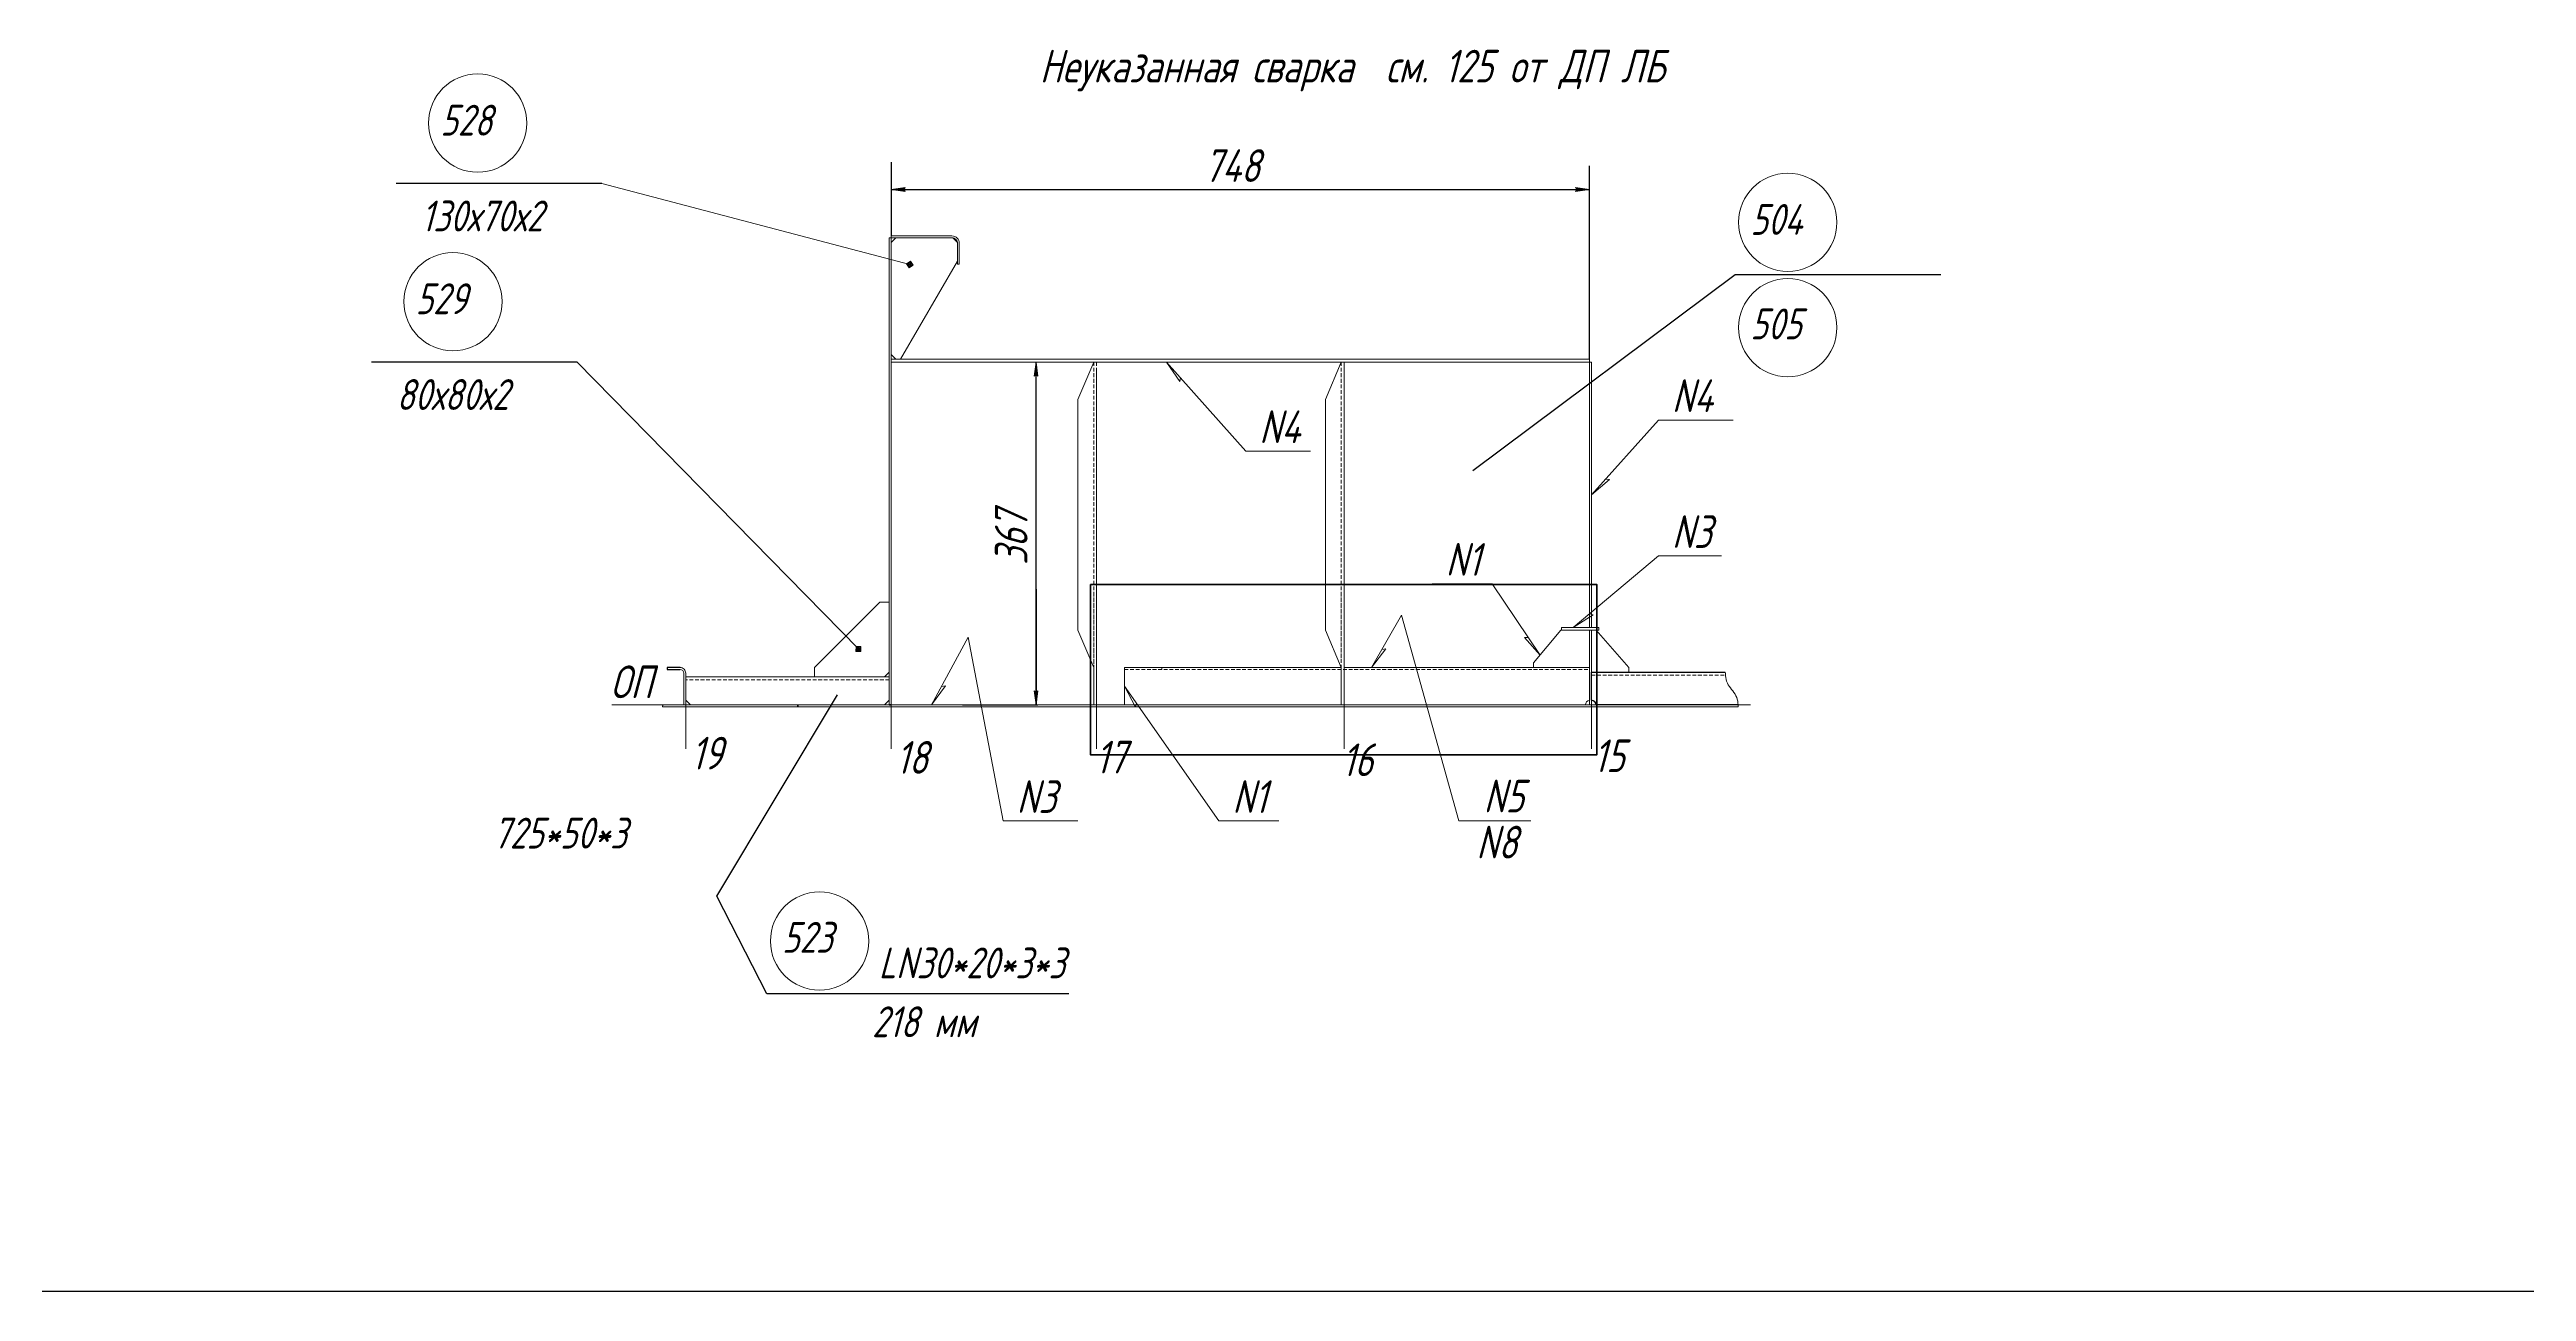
# Model space of a CAD drawing. Header units: millimetres. Extents: x 77380 to 135900, y -26587 to 17301.
# Drawn here: x 85504 to 88156, y -12673 to -11344 of the extents above; entities that cross this region are included whole.
import ezdxf

# ---------------------------------------------------------------- set-up
doc = ezdxf.new("R2010")
doc.units = ezdxf.units.MM
for name, pattern in [('K5LT32768', [0]), ('K5LT32770', [0]), ('K5LT32771', [50, 37.5, -12.5]), ('K5LT32772', [0]), ('K5LT_BASIC', [0]), ('K5LT_DASHED', [6, 4, -2]), ('K5LT_THIN', [0]), ('K5LT_THIN_INCLUDED_TO_HATCHING', [0])]:
    doc.linetypes.add(name, pattern=pattern)
doc.layers.add('4001', color=7, linetype='Continuous')
doc.styles.add('KDIMTEXTSTYLE', font='GOST_AU.SHX', dxfattribs={"width": 0.96, "oblique": 15, "height": 5})
doc.styles.add('KTEXTSTYLE', font='GOST_AU.SHX', dxfattribs={"width": 0.96, "height": 5})

# ---------------------------------------------------------------- blocks, each defined once
blk = doc.blocks.new('KDIMARROW_01')
blk.add_hatch(color=0).paths.add_polyline_path([(0, 0), (-15, 2), (-13.5, 0), (-15, -2)])
at = {"color": 0, "linetype": 'K5LT_THIN', "lineweight": 18}
for p, q in [((-13.5, 0), (-15, 2)), ((-15, 2), (0, 0)), ((0, 0), (-15, -2)), ((-15, -2), (-13.5, 0))]:
    blk.add_line(p, q, dxfattribs=at)
at = {"layer": '4001', "color": 0, "linetype": 'K5LT_THIN', "lineweight": 18}
blk.add_line((0, 0), (-1, 0), dxfattribs=at)

msp = doc.modelspace()

# ---------------------------------------------------------------- hatches: boundary and pattern name
h = msp.add_hatch(color=7)
h.paths.add_polyline_path([(86428.567, -11574.571), (86425.629, -11570.156), (86421.214, -11573.094), (86424.152, -11577.509)])
h.paths.add_polyline_path([(86427.341, -11574.325), (86425.383, -11571.382), (86422.439, -11573.34), (86424.398, -11576.284)])
h.paths.add_polyline_path([(86426.116, -11574.079), (86425.136, -11572.607), (86423.665, -11573.587), (86424.644, -11575.058)])
h = msp.add_hatch(color=7)
h.paths.add_polyline_path([(86372.517, -11988.001), (86372.567, -11982.698), (86367.264, -11982.648), (86367.214, -11987.951)])
h.paths.add_polyline_path([(86371.641, -11987.109), (86371.675, -11983.574), (86368.139, -11983.54), (86368.106, -11987.076)])
h.paths.add_polyline_path([(86370.766, -11986.217), (86370.783, -11984.449), (86369.015, -11984.432), (86368.998, -11986.2)])

# ---------------------------------------------------------------- linework, layer by layer
at = {"color": 7}
for p, q in [((86404.89, -11464.445), (86404.89, -11543.098)), ((86405.89, -11493.529), (86773.89, -11493.529)), ((86773.89, -11493.529), (87152.89, -11493.529)), ((86560.035, -11921.325), (86560.035, -12044.325)), ((86481.155, -12045.325), (86562.035, -12045.325))]:
    msp.add_line(p, q, dxfattribs=at)
for p, q in [((87152.89, -11675.325), (87152.89, -11468.146)), ((86560.035, -12045.325), (86560.035, -11678.325))]:
    msp.add_line(p, q)
at = {"color": 1, "linetype": 'K5LT32772', "true_color": 0xff0000}
for p, q in [((86095.139, -11487.194), (85874.82, -11487.194)), ((87308.713, -11585.044), (87027.633, -11794.853)), ((87529.033, -11585.044), (87308.713, -11585.044)), ((86068.669, -11678.325), (85848.35, -11678.325)), ((86595.097, -12354.336), (86271.87, -12354.336))]:
    msp.add_line(p, q, dxfattribs=at)
at = {"color": 1, "linetype": 'K5LT_THIN', "lineweight": 18}
for p, q in [((86095.139, -11487.194), (86424.89, -11573.833)), ((86068.669, -11678.325), (86369.89, -11985.325))]:
    msp.add_line(p, q, dxfattribs=at)
at = {"color": 7, "linetype": 'K5LT_THIN', "lineweight": 18}
for p, q in [((86402.89, -12045.325), (86402.89, -11545.325)), ((86402.89, -11545.325), (86404.89, -11545.325)), ((86402.89, -12045.325), (86402.89, -11545.325)), ((86402.89, -11545.325), (86404.89, -11545.325)), ((86402.89, -12045.325), (86402.89, -11545.325)), ((86402.89, -11545.325), (86404.89, -11545.325)), ((86404.885, -11543.325), (86404.885, -11545.325)), ((86404.885, -11543.325), (86404.89, -11543.325)), ((86404.885, -11543.325), (86404.885, -11545.325)), ((86404.885, -11543.325), (86404.89, -11543.325)), ((86404.885, -11543.325), (86404.885, -11545.325)), ((86404.885, -11543.325), (86404.89, -11543.325)), ((86404.885, -11545.325), (86404.885, -11935.325)), ((86404.885, -11545.325), (86404.885, -11935.325)), ((86404.885, -11545.325), (86404.885, -11935.325)), ((86404.89, -11545.325), (86404.89, -11543.325)), ((86404.89, -11543.325), (86469.89, -11543.325)), ((86404.89, -11545.325), (86404.89, -11543.325)), ((86404.89, -11543.325), (86469.89, -11543.325)), ((86404.89, -11545.325), (86404.89, -11543.325)), ((86404.89, -11543.325), (86469.89, -11543.325)), ((86404.89, -11550.325), (86409.89, -11545.325)), ((86404.89, -11550.325), (86409.89, -11545.325)), ((86404.89, -11550.325), (86409.89, -11545.325)), ((86469.89, -11545.325), (86404.89, -11545.325)), ((86404.89, -11545.325), (86404.89, -12045.325)), ((86404.89, -11550.325), (86409.89, -11545.325)), ((86404.89, -11550.325), (86409.89, -11545.325)), ((86404.89, -11550.325), (86409.89, -11545.325)), ((86469.89, -11545.325), (86404.89, -11545.325)), ((86404.89, -11545.325), (86404.89, -12045.325)), ((86404.89, -11550.325), (86409.89, -11545.325)), ((86404.89, -11550.325), (86409.89, -11545.325)), ((86404.89, -11550.325), (86409.89, -11545.325)), ((86469.89, -11545.325), (86404.89, -11545.325)), ((86404.89, -11545.325), (86404.89, -12045.325)), ((86404.89, -11670.325), (86404.89, -11550.325)), ((86404.89, -11670.325), (86404.89, -11550.325)), ((86404.89, -11670.325), (86404.89, -11550.325)), ((86404.89, -11670.325), (86404.89, -11550.325)), ((86404.89, -11670.325), (86404.89, -11550.325)), ((86404.89, -11670.325), (86404.89, -11550.325)), ((86409.89, -11545.325), (86470.89, -11545.325)), ((86409.89, -11545.325), (86470.89, -11545.325)), ((86409.89, -11545.325), (86469.89, -11545.325)), ((86409.89, -11545.325), (86470.89, -11545.325)), ((86409.89, -11545.325), (86470.89, -11545.325)), ((86409.89, -11545.325), (86469.89, -11545.325)), ((86409.89, -11545.325), (86470.89, -11545.325)), ((86409.89, -11545.325), (86470.89, -11545.325)), ((86409.89, -11545.325), (86469.89, -11545.325)), ((86470.89, -11545.325), (86470.992, -11545.427)), ((86470.89, -11545.325), (86470.992, -11545.427)), ((86470.89, -11545.325), (86470.992, -11545.427)), ((86470.89, -11545.325), (86470.992, -11545.427)), ((86470.89, -11545.325), (86470.992, -11545.427)), ((86470.89, -11545.325), (86470.992, -11545.427)), ((86470.992, -11545.427), (86475.788, -11550.223)), ((86470.992, -11545.427), (86475.788, -11550.223)), ((86470.992, -11545.427), (86475.788, -11550.223)), ((86470.992, -11545.427), (86475.788, -11550.223)), ((86470.992, -11545.427), (86475.788, -11550.223)), ((86470.992, -11545.427), (86475.788, -11550.223)), ((86470.992, -11545.427), (86475.788, -11550.223)), ((86470.992, -11545.427), (86475.788, -11550.223)), ((86470.992, -11545.427), (86475.788, -11550.223)), ((86475.788, -11550.223), (86475.89, -11550.325)), ((86475.788, -11550.223), (86475.89, -11550.325)), ((86475.788, -11550.223), (86475.89, -11550.325)), ((86475.788, -11550.223), (86475.89, -11550.325)), ((86475.788, -11550.223), (86475.89, -11550.325)), ((86475.788, -11550.223), (86475.89, -11550.325)), ((86475.89, -11550.325), (86475.89, -11570.325)), ((86475.89, -11550.325), (86475.89, -11570.325)), ((86475.89, -11550.325), (86475.89, -11570.325)), ((86475.89, -11550.325), (86475.89, -11570.325)), ((86475.89, -11550.325), (86475.89, -11570.325)), ((86475.89, -11550.325), (86475.89, -11570.325)), ((86475.89, -11570.325), (86475.89, -11551.325)), ((86475.89, -11573.325), (86475.89, -11551.325)), ((86475.89, -11570.325), (86475.89, -11551.325)), ((86475.89, -11573.325), (86475.89, -11551.325)), ((86475.89, -11570.325), (86475.89, -11551.325)), ((86475.89, -11573.325), (86475.89, -11551.325)), ((86477.89, -11551.325), (86477.89, -11573.325)), ((86477.89, -11551.325), (86477.89, -11573.325)), ((86477.89, -11551.325), (86477.89, -11573.325)), ((86475.89, -11570.325), (86414.89, -11675.325)), ((86475.89, -11570.325), (86414.89, -11675.325)), ((86475.89, -11570.325), (86414.89, -11675.325)), ((86475.89, -11570.325), (86414.89, -11675.325)), ((86475.89, -11570.325), (86414.89, -11675.325)), ((86475.89, -11570.325), (86414.89, -11675.325)), ((86475.89, -11570.325), (86414.89, -11675.325)), ((86475.89, -11570.325), (86414.89, -11675.325)), ((86475.89, -11570.325), (86414.89, -11675.325)), ((86425.629, -11570.156), (86421.214, -11573.094)), ((86422.439, -11573.34), (86421.214, -11573.094)), ((86421.214, -11573.094), (86424.152, -11577.509)), ((86425.383, -11571.382), (86422.439, -11573.34)), ((86423.665, -11573.587), (86422.439, -11573.34)), ((86422.439, -11573.34), (86424.398, -11576.284)), ((86425.136, -11572.607), (86423.665, -11573.587)), ((86423.665, -11573.587), (86424.644, -11575.058)), ((86424.152, -11577.509), (86428.567, -11574.571)), ((86424.398, -11576.284), (86427.341, -11574.325)), ((86424.644, -11575.058), (86426.116, -11574.079)), ((86426.116, -11574.079), (86425.136, -11572.607)), ((86427.341, -11574.325), (86425.383, -11571.382)), ((86428.567, -11574.571), (86425.629, -11570.156)), ((86477.89, -11573.325), (86475.89, -11573.325)), ((86477.89, -11573.325), (86475.89, -11573.325)), ((86477.89, -11573.325), (86475.89, -11573.325)), ((86477.888, -11573.833), (86477.888, -11573.825)), ((86477.888, -11573.833), (86477.888, -11573.825)), ((86477.888, -11573.833), (86477.888, -11573.825)), ((86409.89, -11675.325), (86404.89, -11670.325)), ((86409.89, -11675.325), (86404.89, -11670.325)), ((86409.89, -11675.325), (86404.89, -11670.325)), ((86409.89, -11675.325), (86404.89, -11670.325)), ((86409.89, -11675.325), (86404.89, -11670.325)), ((86409.89, -11675.325), (86404.89, -11670.325)), ((86409.89, -11675.325), (86404.89, -11670.325)), ((86409.89, -11675.325), (86404.89, -11670.325)), ((86409.89, -11675.325), (86404.89, -11670.325)), ((86068.669, -11678.325), (86058.669, -11678.325)), ((86404.89, -11678.325), (86404.89, -11675.325)), ((86404.89, -11675.325), (86454.89, -11675.325)), ((86404.89, -11678.325), (86404.89, -11675.325)), ((86404.89, -11675.325), (86454.89, -11675.325)), ((86404.89, -11678.325), (86404.89, -11675.325)), ((86404.89, -11675.325), (86454.89, -11675.325)), ((86404.89, -11678.325), (86404.89, -12045.325)), ((86404.89, -11678.325), (86454.89, -11678.325)), ((86404.89, -11678.325), (86404.89, -12045.325)), ((86404.89, -11678.325), (86454.89, -11678.325)), ((86404.89, -11678.325), (86404.89, -12045.325)), ((86404.89, -11678.325), (86454.89, -11678.325)), ((86414.89, -11675.325), (86409.89, -11675.325)), ((86414.89, -11675.325), (86409.89, -11675.325)), ((86414.89, -11675.325), (86409.89, -11675.325)), ((86414.89, -11675.325), (86409.89, -11675.325)), ((86414.89, -11675.325), (86409.89, -11675.325)), ((86414.89, -11675.325), (86409.89, -11675.325)), ((86624.89, -11675.325), (86424.89, -11675.325)), ((86624.89, -11675.325), (86424.89, -11675.325)), ((86624.89, -11675.325), (86424.89, -11675.325)), ((86454.89, -11678.325), (86624.89, -11678.325)), ((86454.89, -11678.325), (86624.89, -11678.325)), ((86454.89, -11678.325), (86624.89, -11678.325)), ((86604.89, -11718.325), (86621.89, -11678.325)), ((86604.89, -11718.325), (86621.89, -11678.325)), ((86604.89, -11718.325), (86621.89, -11678.325)), ((86886.89, -11675.325), (86624.89, -11675.325)), ((86886.89, -11675.325), (86624.89, -11675.325)), ((86886.89, -11675.325), (86624.89, -11675.325)), ((86624.89, -11678.325), (86886.89, -11678.325)), ((86624.89, -11678.325), (86886.89, -11678.325)), ((86624.89, -11678.325), (86886.89, -11678.325)), ((86624.89, -11684.525), (86624.89, -12005.325)), ((86624.89, -11684.525), (86624.89, -12005.325)), ((86624.89, -11684.525), (86624.89, -12005.325)), ((86699.691, -11678.325), (86713.882, -11699.168)), ((86784.691, -11773.564), (86699.691, -11678.325)), ((86713.882, -11699.168), (86714.673, -11695.111)), ((86869.89, -11718.325), (86886.89, -11678.325)), ((86869.89, -11718.325), (86886.89, -11678.325)), ((86869.89, -11718.325), (86886.89, -11678.325)), ((86889.89, -11675.325), (86886.89, -11675.325)), ((86889.89, -11675.325), (86886.89, -11675.325)), ((86889.89, -11675.325), (86886.89, -11675.325)), ((86889.89, -11675.325), (86886.89, -11675.325)), ((86889.89, -11675.325), (86886.89, -11675.325)), ((86889.89, -11675.325), (86886.89, -11675.325)), ((87149.89, -11675.325), (86889.89, -11675.325)), ((87149.89, -11675.325), (86889.89, -11675.325)), ((87149.89, -11675.325), (86889.89, -11675.325)), ((86889.89, -11678.325), (87112.89, -11678.325)), ((86889.89, -11678.325), (86889.89, -12005.325)), ((86889.89, -11678.325), (87112.89, -11678.325)), ((86889.89, -11678.325), (86889.89, -12005.325)), ((86889.89, -11678.325), (87112.89, -11678.325)), ((86889.89, -11678.325), (86889.89, -12005.325)), ((87152.89, -11675.325), (87112.89, -11675.325)), ((87152.89, -11675.325), (87112.89, -11675.325)), ((87152.89, -11675.325), (87112.89, -11675.325)), ((87152.89, -11678.325), (87112.89, -11678.325)), ((87152.89, -11678.325), (87112.89, -11678.325)), ((87152.89, -11678.325), (87112.89, -11678.325)), ((87152.89, -11675.325), (87152.89, -11678.325)), ((87152.89, -11675.325), (87152.89, -11678.325)), ((87152.89, -11675.325), (87152.89, -11678.325)), ((87152.89, -11962.325), (87152.89, -11678.325)), ((87152.89, -11678.325), (87152.89, -11962.325)), ((87154.89, -11678.325), (87152.89, -11678.325)), ((87152.89, -11962.325), (87152.89, -11678.325)), ((87152.89, -11678.325), (87152.89, -11962.325)), ((87154.89, -11678.325), (87152.89, -11678.325)), ((87152.89, -11962.325), (87152.89, -11678.325)), ((87152.89, -11678.325), (87152.89, -11962.325)), ((87154.89, -11678.325), (87152.89, -11678.325)), ((87154.89, -11678.325), (87154.89, -11962.325)), ((87154.89, -11678.325), (87154.89, -11962.325)), ((87154.89, -11678.325), (87154.89, -11962.325)), ((86604.89, -11718.325), (86604.89, -11965.325)), ((86604.89, -11718.325), (86604.89, -11965.325)), ((86604.89, -11718.325), (86604.89, -11965.325)), ((86869.89, -11718.325), (86869.89, -11965.325)), ((86869.89, -11718.325), (86869.89, -11965.325)), ((86869.89, -11718.325), (86869.89, -11965.325)), ((87226.597, -11740.325), (87154.89, -11820.325)), ((87226.597, -11740.325), (87296.046, -11740.325)), ((87226.597, -11740.325), (87306.629, -11740.325)), ((86784.691, -11773.564), (86854.14, -11773.564)), ((87154.89, -11820.325), (87174.028, -11803.905)), ((87174.028, -11803.905), (87169.908, -11803.57)), ((87226.597, -11885.796), (87135.408, -11962.325)), ((87226.597, -11885.796), (87294.062, -11885.796)), ((86392.89, -11935.325), (86322.89, -12005.325)), ((86392.89, -11935.325), (86322.89, -12005.325)), ((86392.89, -11935.325), (86322.89, -12005.325)), ((86402.89, -11935.325), (86392.89, -11935.325)), ((86402.89, -11935.325), (86392.89, -11935.325)), ((86402.89, -11935.325), (86392.89, -11935.325)), ((86402.89, -12010.325), (86402.89, -11935.325)), ((86402.89, -12010.325), (86402.89, -11935.325)), ((86402.89, -12010.325), (86402.89, -11935.325)), ((86889.89, -12045.325), (86889.89, -11935.325)), ((86889.89, -12045.325), (86889.89, -11935.325)), ((86889.89, -12045.325), (86889.89, -11935.325)), ((87048.443, -11915.49), (86984.286, -11915.49)), ((87048.443, -11915.49), (87099.883, -11991.812)), ((86951.39, -11949.059), (86919.416, -12005.325)), ((86951.39, -11949.059), (87012.89, -12169.435)), ((87135.408, -11962.325), (87156.674, -11948.775)), ((87156.674, -11948.775), (87152.643, -11947.861)), ((86367.264, -11982.648), (86367.214, -11987.951)), ((86367.214, -11987.951), (86372.517, -11988.001)), ((86368.139, -11983.54), (86367.264, -11982.648)), ((86372.567, -11982.698), (86367.264, -11982.648)), ((86368.139, -11983.54), (86368.106, -11987.076)), ((86368.106, -11987.076), (86371.641, -11987.109)), ((86369.015, -11984.432), (86368.139, -11983.54)), ((86371.675, -11983.574), (86368.139, -11983.54)), ((86369.015, -11984.432), (86368.998, -11986.2)), ((86368.998, -11986.2), (86370.766, -11986.217)), ((86370.783, -11984.449), (86369.015, -11984.432)), ((86370.766, -11986.217), (86370.783, -11984.449)), ((86371.641, -11987.109), (86371.675, -11983.574)), ((86372.517, -11988.001), (86372.567, -11982.698)), ((86487.454, -11972.825), (86448.199, -12045.325)), ((86487.454, -11972.825), (86524.89, -12169.435)), ((86621.89, -12005.325), (86604.89, -11965.325)), ((86621.89, -12005.325), (86604.89, -11965.325)), ((86621.89, -12005.325), (86604.89, -11965.325)), ((86886.89, -12005.325), (86869.89, -11965.325)), ((86886.89, -12005.325), (86869.89, -11965.325)), ((86886.89, -12005.325), (86869.89, -11965.325)), ((86919.416, -12005.325), (86934.629, -11985.215)), ((86934.629, -11985.215), (86930.533, -11985.763)), ((87099.883, -11991.812), (87083.181, -11972.921)), ((87083.181, -11972.921), (87087.308, -11973.154)), ((86182.891, -12045.325), (86182.891, -12011.252)), ((86182.891, -12045.325), (86182.891, -12011.252)), ((86182.891, -12045.325), (86182.891, -12011.252)), ((86184.89, -12045.325), (86184.89, -12011.252)), ((86184.89, -12045.325), (86184.89, -12011.252)), ((86184.89, -12045.325), (86184.89, -12011.252)), ((86402.89, -12015.325), (86184.89, -12015.325)), ((86184.89, -12015.325), (86184.89, -12040.325)), ((86402.89, -12015.325), (86184.89, -12015.325)), ((86184.89, -12015.325), (86184.89, -12040.325)), ((86402.89, -12015.325), (86184.89, -12015.325)), ((86184.89, -12015.325), (86184.89, -12040.325)), ((86322.89, -12005.325), (86322.89, -12015.325)), ((86322.89, -12005.325), (86322.89, -12015.325)), ((86322.89, -12005.325), (86322.89, -12015.325)), ((86322.89, -12015.325), (86392.89, -12015.325)), ((86322.89, -12015.325), (86392.89, -12015.325)), ((86322.89, -12015.325), (86392.89, -12015.325)), ((86392.89, -12015.325), (86397.89, -12015.325)), ((86392.89, -12015.325), (86397.89, -12015.325)), ((86392.89, -12015.325), (86397.89, -12015.325)), ((86397.89, -12015.325), (86402.89, -12010.325)), ((86397.89, -12015.325), (86402.89, -12010.325)), ((86397.89, -12015.325), (86402.89, -12010.325)), ((86402.89, -12040.325), (86402.89, -12015.325)), ((86402.89, -12040.325), (86402.89, -12015.325)), ((86402.89, -12040.325), (86402.89, -12015.325)), ((86621.89, -12045.325), (86621.89, -12005.325)), ((86621.89, -12045.325), (86621.89, -12005.325)), ((86621.89, -12045.325), (86621.89, -12005.325)), ((86621.89, -12045.325), (86621.89, -12005.325)), ((86621.89, -12045.325), (86621.89, -12005.325)), ((86621.89, -12045.325), (86621.89, -12005.325)), ((86624.89, -12045.258), (86624.89, -12005.258)), ((86624.89, -12045.258), (86624.89, -12005.258)), ((86624.89, -12045.258), (86624.89, -12005.258)), ((86624.89, -12045.325), (86624.89, -12005.325)), ((86624.89, -12005.325), (86624.89, -12045.325)), ((86624.89, -12045.325), (86624.89, -12005.325)), ((86624.89, -12005.325), (86624.89, -12045.325)), ((86624.89, -12045.325), (86624.89, -12005.325)), ((86624.89, -12005.325), (86624.89, -12045.325)), ((86654.89, -12005.325), (86654.89, -12045.325)), ((86654.89, -12005.325), (86886.89, -12005.325)), ((86654.89, -12005.325), (86654.89, -12045.325)), ((86654.89, -12005.325), (86886.89, -12005.325)), ((86654.89, -12005.325), (86654.89, -12045.325)), ((86654.89, -12005.325), (86886.89, -12005.325)), ((86886.89, -12045.325), (86886.89, -12005.325)), ((86886.89, -12045.325), (86886.89, -12005.325)), ((86886.89, -12045.325), (86886.89, -12005.325)), ((86886.89, -12045.325), (86886.89, -12005.325)), ((86886.89, -12045.325), (86886.89, -12005.325)), ((86886.89, -12045.325), (86886.89, -12005.325)), ((86889.89, -12045.258), (86889.89, -12005.258)), ((86889.89, -12045.258), (86889.89, -12005.258)), ((86889.89, -12045.258), (86889.89, -12005.258)), ((86889.89, -12045.325), (86889.89, -12005.325)), ((86889.89, -12005.325), (87086.728, -12005.325)), ((86889.89, -12045.325), (86889.89, -12005.325)), ((86889.89, -12005.325), (87086.728, -12005.325)), ((86889.89, -12045.325), (86889.89, -12005.325)), ((86889.89, -12005.325), (87086.728, -12005.325)), ((86889.89, -12045.325), (86889.89, -12007.325)), ((86889.89, -12045.325), (86889.89, -12007.325)), ((86889.89, -12045.325), (86889.89, -12007.325)), ((87086.728, -12005.325), (87092.89, -12005.251)), ((87086.728, -12005.325), (87092.89, -12005.251)), ((87086.728, -12005.325), (87092.89, -12005.251)), ((86184.89, -12040.325), (86189.89, -12045.325)), ((86184.89, -12040.325), (86189.89, -12045.325)), ((86184.89, -12040.325), (86189.89, -12045.325)), ((86397.89, -12045.325), (86402.89, -12040.325)), ((86397.89, -12045.325), (86402.89, -12040.325)), ((86397.89, -12045.325), (86402.89, -12040.325)), ((86448.199, -12045.325), (86462.996, -12024.907)), ((86462.996, -12024.907), (86458.912, -12025.539)), ((86654.89, -12025.325), (86666.543, -12047.686)), ((86755.89, -12169.435), (86654.89, -12025.325)), ((87324.987, -12045.325), (86105.655, -12045.325)), ((86189.89, -12045.325), (86397.89, -12045.325)), ((86189.89, -12045.325), (86397.89, -12045.325)), ((86189.89, -12045.325), (86397.89, -12045.325)), ((86304.89, -12045.325), (86461.053, -12045.325)), ((86304.89, -12045.325), (86461.053, -12045.325)), ((86304.89, -12045.325), (86461.053, -12045.325)), ((86461.053, -12047.325), (86304.89, -12047.325)), ((86461.053, -12047.325), (86304.89, -12047.325)), ((86461.053, -12047.325), (86304.89, -12047.325)), ((86402.89, -12045.325), (86404.89, -12045.325)), ((86402.89, -12045.325), (86404.89, -12045.325)), ((86402.89, -12045.325), (86404.89, -12045.325)), ((86534.89, -12045.325), (86461.053, -12045.325)), ((86534.89, -12045.325), (86461.053, -12045.325)), ((86534.89, -12045.325), (86461.053, -12045.325)), ((86534.89, -12047.325), (86461.053, -12047.325)), ((86534.89, -12047.325), (86461.053, -12047.325)), ((86534.89, -12047.325), (86461.053, -12047.325)), ((86621.89, -12045.325), (86534.89, -12045.325)), ((86621.89, -12045.325), (86534.89, -12045.325)), ((86621.89, -12045.325), (86534.89, -12045.325)), ((86889.89, -12047.325), (86534.89, -12047.325)), ((86889.89, -12047.325), (86534.89, -12047.325)), ((86889.89, -12047.325), (86534.89, -12047.325)), ((86621.89, -12045.325), (86624.89, -12045.325)), ((86621.89, -12045.325), (86624.89, -12045.325)), ((86621.89, -12045.325), (86624.89, -12045.325)), ((86621.89, -12045.325), (86624.89, -12045.325)), ((86621.89, -12045.325), (86624.89, -12045.325)), ((86621.89, -12045.325), (86624.89, -12045.325)), ((86622.89, -12045.258), (86622.89, -12045.325)), ((86622.89, -12045.258), (86624.89, -12045.258)), ((86622.89, -12045.258), (86622.89, -12045.325)), ((86622.89, -12045.258), (86624.89, -12045.258)), ((86622.89, -12045.258), (86622.89, -12045.325)), ((86622.89, -12045.258), (86624.89, -12045.258)), ((86622.89, -12045.325), (86624.89, -12045.325)), ((86622.89, -12045.325), (86624.89, -12045.325)), ((86622.89, -12045.325), (86624.89, -12045.325)), ((86622.89, -12045.325), (86624.89, -12045.325)), ((86622.89, -12045.325), (86624.89, -12045.325)), ((86622.89, -12045.325), (86624.89, -12045.325)), ((86624.89, -12045.258), (86624.89, -12045.325)), ((86624.89, -12045.258), (86624.89, -12045.325)), ((86624.89, -12045.258), (86624.89, -12045.325)), ((86886.89, -12045.325), (86624.89, -12045.325)), ((86886.89, -12045.325), (86624.89, -12045.325)), ((86886.89, -12045.325), (86624.89, -12045.325)), ((86666.543, -12047.686), (86667.804, -12043.75)), ((87012.89, -12045.325), (86889.89, -12045.325)), ((87012.89, -12045.325), (86889.89, -12045.325)), ((87012.89, -12045.325), (86889.89, -12045.325)), ((87012.89, -12045.325), (86889.89, -12045.325)), ((87012.89, -12045.325), (86889.89, -12045.325)), ((87012.89, -12045.325), (86889.89, -12045.325)), ((86889.89, -12047.325), (87012.89, -12047.325)), ((86889.89, -12047.325), (87012.89, -12047.325)), ((86889.89, -12047.325), (87012.89, -12047.325)), ((87083.996, -12045.325), (87012.89, -12045.325)), ((87083.996, -12045.325), (87012.89, -12045.325)), ((87083.996, -12045.325), (87012.89, -12045.325)), ((87012.89, -12047.325), (87086.728, -12047.325)), ((87012.89, -12047.325), (87086.728, -12047.325)), ((87012.89, -12047.325), (87086.728, -12047.325)), ((87312.021, -12045.325), (87083.996, -12045.325)), ((87312.021, -12045.325), (87083.996, -12045.325)), ((87312.021, -12045.325), (87083.996, -12045.325)), ((87086.728, -12047.325), (87312.021, -12047.325)), ((87086.728, -12047.325), (87312.021, -12047.325)), ((87086.728, -12047.325), (87312.021, -12047.325)), ((86524.89, -12169.435), (86604.89, -12169.435)), ((86755.89, -12169.435), (86820.048, -12169.435)), ((87012.89, -12169.435), (87089.809, -12169.435))]:
    msp.add_line(p, q, dxfattribs=at)
at = {"color": 7, "linetype": 'K5LT32768', "lineweight": 18}
for p, q in [((86402.89, -11545.325), (86402.89, -12045.325)), ((86402.89, -11545.325), (86402.89, -12045.325)), ((86402.89, -11545.325), (86402.89, -12045.325)), ((86404.89, -12045.325), (86404.89, -11545.325)), ((86404.89, -12045.325), (86404.89, -11545.325)), ((86404.89, -12045.325), (86404.89, -11545.325)), ((86404.89, -11678.325), (86404.89, -12045.325)), ((86404.89, -11678.325), (86404.89, -12045.325)), ((86404.89, -11678.325), (86404.89, -12045.325)), ((86404.915, -11675.325), (86404.915, -11935.325)), ((86404.915, -11675.325), (86404.915, -11935.325)), ((86404.915, -11675.325), (86404.915, -11935.325)), ((87122.89, -11962.325), (87162.89, -11962.325)), ((87122.89, -11962.325), (87122.89, -11965.325)), ((87122.89, -11962.325), (87162.89, -11962.325)), ((87122.89, -11962.325), (87122.89, -11965.325)), ((87122.89, -11962.325), (87162.89, -11962.325)), ((87122.89, -11962.325), (87122.89, -11965.325)), ((87162.89, -11962.325), (87162.89, -11965.325)), ((87162.89, -11962.325), (87162.89, -11965.325)), ((87162.89, -11962.325), (87162.89, -11965.325)), ((87092.89, -12000.251), (87121.89, -11965.251)), ((87092.89, -12000.251), (87121.89, -11965.251)), ((87092.89, -12000.251), (87121.89, -11965.251)), ((87152.89, -11965.251), (87121.89, -11965.251)), ((87152.89, -11965.251), (87121.89, -11965.251)), ((87152.89, -11965.251), (87121.89, -11965.251)), ((87162.89, -11965.325), (87122.89, -11965.325)), ((87162.89, -11965.325), (87122.89, -11965.325)), ((87162.89, -11965.325), (87122.89, -11965.325)), ((87152.89, -12005.251), (87152.89, -11965.251)), ((87152.89, -12005.251), (87152.89, -11965.251)), ((87152.89, -12005.251), (87152.89, -11965.251)), ((87152.89, -12045.325), (87152.89, -11965.325)), ((87152.89, -12045.325), (87152.89, -11965.325)), ((87152.89, -12045.325), (87152.89, -11965.325)), ((87154.89, -11965.325), (87154.89, -12040.324)), ((87154.89, -11965.325), (87159.89, -11965.325)), ((87154.89, -11965.325), (87154.89, -12040.324)), ((87154.89, -11965.325), (87159.89, -11965.325)), ((87154.89, -11965.325), (87154.89, -12040.324)), ((87154.89, -11965.325), (87159.89, -11965.325)), ((87154.89, -11970.326), (87154.89, -12010.326)), ((87154.89, -11970.326), (87154.89, -12010.326)), ((87154.89, -11970.326), (87154.89, -12010.326)), ((87159.89, -11965.325), (87194.89, -12005.326)), ((87159.89, -11965.325), (87194.89, -12005.326)), ((87159.89, -11965.325), (87194.89, -12005.326)), ((87092.89, -12005.251), (87092.89, -12000.251)), ((87092.89, -12005.251), (87092.89, -12000.251)), ((87092.89, -12005.251), (87092.89, -12000.251)), ((87152.89, -12005.251), (87092.89, -12005.251)), ((87152.89, -12005.251), (87092.89, -12005.251)), ((87152.89, -12005.251), (87092.89, -12005.251)), ((87194.89, -12010.326), (87154.89, -12010.326)), ((87194.89, -12010.326), (87154.89, -12010.326)), ((87194.89, -12010.326), (87154.89, -12010.326)), ((87194.89, -12010.326), (87194.89, -12005.326)), ((87194.89, -12010.326), (87194.89, -12005.326)), ((87194.89, -12010.326), (87194.89, -12005.326)), ((87154.89, -12040.326), (87154.89, -12045.326)), ((87154.89, -12040.326), (87154.89, -12045.326)), ((87154.89, -12040.326), (87154.89, -12045.326)), ((86304.89, -12045.325), (86160.21, -12045.325)), ((86304.89, -12045.325), (86160.21, -12045.325)), ((86304.89, -12045.325), (86160.21, -12045.325)), ((86304.89, -12047.325), (86160.21, -12047.325)), ((86304.89, -12047.325), (86160.21, -12047.325)), ((86304.89, -12047.325), (86160.21, -12047.325)), ((86434.89, -12045.325), (86304.89, -12045.325)), ((86434.89, -12045.325), (86304.89, -12045.325)), ((86434.89, -12045.325), (86304.89, -12045.325)), ((86304.89, -12047.325), (86434.89, -12047.325)), ((86304.89, -12047.325), (86434.89, -12047.325)), ((86304.89, -12047.325), (86434.89, -12047.325)), ((86434.89, -12045.325), (86404.89, -12045.325)), ((86434.89, -12045.325), (86404.89, -12045.325)), ((86434.89, -12045.325), (86404.89, -12045.325))]:
    msp.add_line(p, q, dxfattribs=at)
at = {"color": 7, "linetype": 'K5LT_DASHED', "lineweight": 18}
for p, q in [((86621.89, -11678.325), (86621.89, -12005.325)), ((86621.89, -11678.325), (86621.89, -12005.325)), ((86621.89, -11678.325), (86621.89, -12005.325)), ((86624.89, -11678.325), (86624.89, -11684.525)), ((86624.89, -11678.325), (86624.89, -11684.525)), ((86624.89, -11678.325), (86624.89, -11684.525)), ((86886.89, -11678.325), (86886.89, -12005.325)), ((86886.89, -11678.325), (86889.89, -11678.325)), ((86886.89, -11678.325), (86886.89, -12005.325)), ((86886.89, -11678.325), (86889.89, -11678.325)), ((86886.89, -11678.325), (86886.89, -12005.325)), ((86886.89, -11678.325), (86889.89, -11678.325)), ((86621.89, -11925.258), (86621.89, -12005.258)), ((86621.89, -11925.258), (86621.89, -12005.258)), ((86621.89, -11925.258), (86621.89, -12005.258)), ((86621.89, -11925.325), (86621.89, -12000.303)), ((86621.89, -11925.325), (86621.89, -12000.303)), ((86621.89, -11925.325), (86621.89, -12000.303)), ((86624.89, -11925.258), (86624.89, -12005.258)), ((86624.89, -11925.258), (86624.89, -12005.258)), ((86624.89, -11925.258), (86624.89, -12005.258)), ((86624.89, -11925.325), (86624.89, -12000.303)), ((86624.89, -11925.325), (86624.89, -12000.303)), ((86624.89, -11925.325), (86624.89, -12000.303)), ((86886.89, -11925.258), (86886.89, -12000.325)), ((86886.89, -11925.258), (86886.89, -12000.325)), ((86886.89, -11925.258), (86886.89, -12000.325)), ((86889.89, -11925.258), (86889.89, -12000.325)), ((86889.89, -11925.258), (86889.89, -12000.325)), ((86889.89, -11925.258), (86889.89, -12000.325)), ((86889.89, -11937.325), (86889.89, -12005.325)), ((86889.89, -11937.325), (86889.89, -12005.325)), ((86889.89, -11937.325), (86889.89, -12005.325)), ((86654.89, -12045.325), (86654.89, -12005.325)), ((86654.89, -12005.325), (86869.89, -12005.325)), ((86654.89, -12045.325), (86654.89, -12005.325)), ((86654.89, -12005.325), (86869.89, -12005.325)), ((86654.89, -12045.325), (86654.89, -12005.325)), ((86654.89, -12005.325), (86869.89, -12005.325)), ((86654.89, -12007.325), (87152.89, -12007.325)), ((86654.89, -12007.325), (87152.89, -12007.325)), ((86654.89, -12007.325), (87152.89, -12007.325)), ((86694.89, -12007.325), (86694.89, -12005.325)), ((86694.89, -12007.325), (86694.89, -12005.325)), ((86694.89, -12007.325), (86694.89, -12005.325)), ((87154.89, -12013.326), (87298.304, -12013.326)), ((87154.89, -12013.326), (87298.304, -12013.326)), ((87154.89, -12013.326), (87298.304, -12013.326)), ((86402.89, -12018.325), (86184.89, -12018.325)), ((86402.89, -12018.325), (86184.89, -12018.325)), ((86402.89, -12018.325), (86184.89, -12018.325))]:
    msp.add_line(p, q, dxfattribs=at)
at = {"color": 7, "linetype": 'K5LT_THIN'}
for p, q in [((86178.891, -12005.252), (86164.962, -12005.252)), ((86164.962, -12005.252), (86164.962, -12007.252)), ((86178.891, -12005.252), (86164.962, -12005.252)), ((86164.962, -12005.252), (86164.962, -12007.252)), ((86178.891, -12005.252), (86164.962, -12005.252)), ((86164.962, -12005.252), (86164.962, -12007.252)), ((86164.962, -12007.252), (86178.891, -12007.252)), ((86164.962, -12007.252), (86178.891, -12007.252)), ((86164.962, -12007.252), (86178.891, -12007.252)), ((87154.89, -12040.326), (87154.89, -12010.326)), ((87154.89, -12010.326), (87298.108, -12010.326)), ((87154.89, -12040.326), (87154.89, -12010.326)), ((87154.89, -12010.326), (87298.108, -12010.326)), ((87154.89, -12040.326), (87154.89, -12010.326)), ((87154.89, -12010.326), (87298.108, -12010.326)), ((87311.901, -12045.326), (87159.892, -12045.326)), ((87311.901, -12045.326), (87159.892, -12045.326)), ((87311.901, -12045.326), (87159.892, -12045.326))]:
    msp.add_line(p, q, dxfattribs=at)
at = {"color": 7, "linetype": 'K5LT_THIN_INCLUDED_TO_HATCHING', "lineweight": 18}
for p, q in [((87298.201, -12011.923), (87298.108, -12010.326)), ((87298.201, -12011.923), (87298.108, -12010.326)), ((87298.201, -12011.923), (87298.108, -12010.326)), ((87298.366, -12013.998), (87298.201, -12011.923)), ((87298.366, -12013.998), (87298.201, -12011.923)), ((87298.366, -12013.998), (87298.201, -12011.923)), ((87298.63, -12016.036), (87298.366, -12013.998)), ((87298.63, -12016.036), (87298.366, -12013.998)), ((87298.63, -12016.036), (87298.366, -12013.998)), ((87299.036, -12018.02), (87298.63, -12016.036)), ((87299.036, -12018.02), (87298.63, -12016.036)), ((87299.036, -12018.02), (87298.63, -12016.036)), ((87299.615, -12019.939), (87299.036, -12018.02)), ((87299.615, -12019.939), (87299.036, -12018.02)), ((87299.615, -12019.939), (87299.036, -12018.02)), ((87300.379, -12021.788), (87299.615, -12019.939)), ((87300.379, -12021.788), (87299.615, -12019.939)), ((87300.379, -12021.788), (87299.615, -12019.939)), ((87301.322, -12023.57), (87300.379, -12021.788)), ((87301.322, -12023.57), (87300.379, -12021.788)), ((87301.322, -12023.57), (87300.379, -12021.788)), ((87302.42, -12025.294), (87301.322, -12023.57)), ((87302.42, -12025.294), (87301.322, -12023.57)), ((87302.42, -12025.294), (87301.322, -12023.57)), ((87303.634, -12026.974), (87302.42, -12025.294)), ((87303.634, -12026.974), (87302.42, -12025.294)), ((87303.634, -12026.974), (87302.42, -12025.294)), ((87304.912, -12028.63), (87303.634, -12026.974)), ((87304.912, -12028.63), (87303.634, -12026.974)), ((87304.912, -12028.63), (87303.634, -12026.974)), ((87306.197, -12030.284), (87304.912, -12028.63)), ((87306.197, -12030.284), (87304.912, -12028.63)), ((87306.197, -12030.284), (87304.912, -12028.63)), ((87307.431, -12031.957), (87306.197, -12030.284)), ((87307.431, -12031.957), (87306.197, -12030.284)), ((87307.431, -12031.957), (87306.197, -12030.284)), ((87308.561, -12033.669), (87307.431, -12031.957)), ((87308.561, -12033.669), (87307.431, -12031.957)), ((87308.561, -12033.669), (87307.431, -12031.957)), ((87309.543, -12035.436), (87308.561, -12033.669)), ((87309.543, -12035.436), (87308.561, -12033.669)), ((87309.543, -12035.436), (87308.561, -12033.669)), ((87310.351, -12037.269), (87309.543, -12035.436)), ((87310.351, -12037.269), (87309.543, -12035.436)), ((87310.351, -12037.269), (87309.543, -12035.436)), ((87310.973, -12039.172), (87310.351, -12037.269)), ((87310.973, -12039.172), (87310.351, -12037.269)), ((87310.973, -12039.172), (87310.351, -12037.269)), ((87311.418, -12041.141), (87310.973, -12039.172)), ((87311.418, -12041.141), (87310.973, -12039.172)), ((87311.418, -12041.141), (87310.973, -12039.172)), ((87311.711, -12043.168), (87311.418, -12041.141)), ((87311.711, -12043.168), (87311.418, -12041.141)), ((87311.711, -12043.168), (87311.418, -12041.141)), ((86160.139, -12046.575), (86160.11, -12046.825)), ((86160.139, -12046.575), (86160.11, -12046.825)), ((86160.139, -12046.575), (86160.11, -12046.825)), ((86160.11, -12046.825), (86160.139, -12047.075)), ((86160.11, -12046.825), (86160.139, -12047.075)), ((86160.11, -12046.825), (86160.139, -12047.075)), ((86160.21, -12046.325), (86160.139, -12046.575)), ((86160.21, -12046.325), (86160.139, -12046.575)), ((86160.21, -12046.325), (86160.139, -12046.575)), ((86160.139, -12047.075), (86160.21, -12047.325)), ((86160.139, -12047.075), (86160.21, -12047.325)), ((86160.139, -12047.075), (86160.21, -12047.325)), ((86160.21, -12045.325), (86160.281, -12045.575)), ((86160.21, -12045.325), (86160.281, -12045.575)), ((86160.21, -12045.325), (86160.281, -12045.575)), ((86160.281, -12046.075), (86160.21, -12046.325)), ((86160.281, -12046.075), (86160.21, -12046.325)), ((86160.281, -12046.075), (86160.21, -12046.325)), ((86160.281, -12045.575), (86160.31, -12045.825)), ((86160.281, -12045.575), (86160.31, -12045.825)), ((86160.281, -12045.575), (86160.31, -12045.825)), ((86160.31, -12045.825), (86160.281, -12046.075)), ((86160.31, -12045.825), (86160.281, -12046.075)), ((86160.31, -12045.825), (86160.281, -12046.075)), ((87311.895, -12045.235), (87311.711, -12043.168)), ((87311.895, -12045.235), (87311.711, -12043.168)), ((87311.895, -12045.235), (87311.711, -12043.168)), ((87312.021, -12047.325), (87311.895, -12045.235)), ((87312.021, -12047.325), (87311.895, -12045.235)), ((87312.021, -12047.325), (87311.895, -12045.235))]:
    msp.add_line(p, q, dxfattribs=at)
at = {"color": 1}
for p, q in [((86218.353, -12249.812), (86347.413, -12034.611)), ((86271.87, -12354.336), (86218.353, -12249.812))]:
    msp.add_line(p, q, dxfattribs=at)
at = {"color": 1, "linetype": 'K5LT32770', "lineweight": 0, "true_color": 0xff0000}
for p, q in [((86184.89, -12045.325), (86184.89, -12092.2)), ((86404.89, -12045.325), (86404.89, -12092.2)), ((86624.89, -12045.325), (86624.89, -12092.2)), ((86889.89, -12045.325), (86889.89, -12092.2)), ((87154.89, -12045.326), (87154.89, -12092.201))]:
    msp.add_line(p, q, dxfattribs=at)
at = {"color": 5, "linetype": 'K5LT_BASIC', "lineweight": 60, "true_color": 0x0000ff}
for p, q in [((86304.89, -12047.325), (86304.89, -12045.325)), ((86304.89, -12047.325), (86304.89, -12045.325)), ((86304.89, -12047.325), (86304.89, -12045.325)), ((86404.89, -12045.325), (86402.89, -12045.325)), ((86404.89, -12045.325), (86402.89, -12045.325)), ((86404.89, -12045.325), (86402.89, -12045.325))]:
    msp.add_line(p, q, dxfattribs=at)
at = {"color": 3, "linetype": 'K5LT32771', "lineweight": 18, "true_color": 0x00ff00}
msp.add_line((87180.391, -12045.326), (87154.89, -12045.326), dxfattribs=at)
msp.add_line((87180.391, -12045.326), (87154.89, -12045.326), dxfattribs=at)
msp.add_line((87180.391, -12045.326), (87154.89, -12045.326), dxfattribs=at)
at = {"color": 6}
msp.add_line((90766.474, -12673.031), (81559.429, -12673.031), dxfattribs=at)
at = {"color": 6, "lineweight": 100}
msp.add_lwpolyline([(86618.544, -11916.332), (87160.553, -11916.332), (87160.553, -12098.829), (86618.544, -12098.829)], close=True, dxfattribs=at)
at = {"color": 1, "linetype": 'K5LT32772', "lineweight": 18, "true_color": 0xff0000}
for centre in [(85962.138, -11422.458), (87365.074, -11528.684), (85935.668, -11613.589), (87365.074, -11641.404), (86328.23, -12297.976)]:
    msp.add_circle(centre, 52.603, dxfattribs=at)
at = {"color": 7, "linetype": 'K5LT_THIN', "lineweight": 18}
for centre, radius, start, end in [((86469.89, -11551.325), 8, 0, 90), ((86469.89, -11551.325), 8, 0, 90), ((86469.89, -11551.325), 8, 0, 90), ((86469.89, -11551.325), 6, 79.415776, 90), ((86469.89, -11551.325), 6, 0, 90), ((86469.89, -11551.325), 6, 79.415776, 90), ((86469.89, -11551.325), 6, 0, 90), ((86469.89, -11551.325), 6, 79.415776, 90), ((86469.89, -11551.325), 6, 0, 90), ((86469.89, -11551.325), 6, 0, 10.584224), ((86469.89, -11551.325), 6, 0, 10.584224), ((86469.89, -11551.325), 6, 0, 10.584224), ((86178.891, -12011.252), 6, 359.998352, 90.001648), ((86178.891, -12011.252), 6, 359.998352, 90.001648), ((86178.891, -12011.252), 6, 359.998352, 90.001648), ((86178.891, -12011.253), 4.001, 0.010254, 90.000671), ((86178.891, -12011.253), 4.001, 0.010254, 90.000671), ((86178.891, -12011.253), 4.001, 0.010254, 90.000671), ((87153.392, -12045.326), 5.002, 95.758677, 179.982606), ((87153.392, -12045.326), 5.002, 95.758677, 179.982606), ((87153.392, -12045.326), 5.002, 95.758677, 179.982606)]:
    msp.add_arc(centre, radius, start, end, dxfattribs=at)
at = {"color": 3, "linetype": 'K5LT32771', "lineweight": 18, "true_color": 0x00ff00}
msp.add_arc((87154.89, -12045.326), 5.002, 0.017395, 90.000084, dxfattribs=at)
msp.add_arc((87154.89, -12045.326), 5.002, 0.017395, 90.000084, dxfattribs=at)
msp.add_arc((87154.89, -12045.326), 5.002, 0.017395, 90.000084, dxfattribs=at)
at = {"color": 7, "linetype": 'K5LT_THIN'}
msp.add_arc((87154.891, -12045.328), 5.002, 0.01748, 90.000412, dxfattribs=at)
msp.add_arc((87154.891, -12045.328), 5.002, 0.01748, 90.000412, dxfattribs=at)
msp.add_arc((87154.891, -12045.328), 5.002, 0.01748, 90.000412, dxfattribs=at)

# ---------------------------------------------------------------- block references
at = {"color": 7}
for p, rotation in [((86404.89, -11493.529), 180), ((86560.035, -12045.325), 270)]:
    msp.add_blockref('KDIMARROW_01', p, dxfattribs=dict(at, rotation=rotation))
msp.add_blockref('KDIMARROW_01', (87152.89, -11493.529), dxfattribs=at)
at = {"color": 7, "xscale": -1, "rotation": 270}
msp.add_blockref('KDIMARROW_01', (86560.035, -11678.325), dxfattribs=at)

# ---------------------------------------------------------------- texts
at = {"color": 7}
for s, insert, char_height, attachment_point, style in [('{\\H14x;\\Q15;\\W0.965;Неуказанная сварка  см. 125 от ДП ЛБ}', (86564.011, -11344.006), 2.5, 1, 'KTEXTSTYLE'), ('{\\H13.2x;\\Q15;\\W0.965;\\C1;\\c255;528}', (85922.08, -11402.878), 2.5, 1, 'KTEXTSTYLE'), ('\\A1;{\\H7x;\\W0.965;748}', (86769.932, -11468.011), 5, 5, 'KDIMTEXTSTYLE'), ('{\\H13.2x;\\Q15;\\W0.965;\\C1;\\c255;130х70х2}', (85901.714, -11505.391), 2.5, 1, 'KTEXTSTYLE'), ('{\\H13.2x;\\Q15;\\W0.965;\\C1;\\c255;504}', (87325.016, -11509.104), 2.5, 1, 'KTEXTSTYLE'), ('{\\H13.2x;\\Q15;\\W0.965;\\C1;\\c255;529}', (85895.61, -11594.009), 2.5, 1, 'KTEXTSTYLE'), ('{\\H13.2x;\\Q15;\\W0.965;\\C1;\\c255;505}', (87324.938, -11620.928), 2.5, 1, 'KTEXTSTYLE'), ('{\\H13.2x;\\Q15;\\W0.965;\\C1;\\c255;80х80х2}', (85875.244, -11696.521), 2.5, 1, 'KTEXTSTYLE'), ('{\\H14x;\\Q15;\\W0.965;N4}', (87240.975, -11696.834), 2.5, 1, 'KTEXTSTYLE'), ('{\\H14x;\\Q15;\\W0.965;N4}', (86799.069, -11730.074), 2.5, 1, 'KTEXTSTYLE'), ('{\\H14x;\\Q15;\\W0.965;N3}', (87240.975, -11842.306), 2.5, 1, 'KTEXTSTYLE'), ('{\\H14x;\\Q15;\\W0.965;N1}', (86998.664, -11872), 2.5, 1, 'KTEXTSTYLE'), ('\\H3.5;\\W0.965;\\Q15;\\Q15;\\H35.00;ОП', (86104.219, -12003.051), 2.5, 1, 'KTEXTSTYLE'), ('{\\H14x;\\Q15;\\W0.965;N3}', (86539.268, -12125.945), 2.5, 1, 'KTEXTSTYLE'), ('{\\H14x;\\Q15;\\W0.965;N1}', (86770.268, -12125.945), 2.5, 1, 'KTEXTSTYLE'), ('{\\H14x;\\Q15;\\W0.965;N5}', (87039.357, -12125.334), 2.5, 1, 'KTEXTSTYLE'), ('{\\H13.2x;\\Q15;\\W0.965;\\C1;\\c255;725*50*3}', (85978.538, -12165.935), 2.5, 1, 'KTEXTSTYLE'), ('{\\H14x;\\Q15;\\W0.965;N8}', (87031.527, -12174.643), 2.5, 1, 'KTEXTSTYLE'), ('{\\H13.2x;\\Q15;\\W0.965;\\C1;\\c255;523}', (86288.094, -12277.5), 2.5, 1, 'KTEXTSTYLE'), ('{\\H13.2x;\\Q15;\\W0.965;\\C1;\\c255;LN30*20*3*3}', (86391.635, -12304.897), 2.5, 1, 'KTEXTSTYLE'), ('{\\H13.2x;\\Q15;\\W0.965;\\C1;\\c255;218 мм}', (86384.43, -12367.901), 2.5, 1, 'KTEXTSTYLE')]:
    msp.add_mtext(s, dxfattribs=dict(at, insert=insert, char_height=char_height, attachment_point=attachment_point, style=style))
for s, insert, char_height, attachment_point, rotation, style in [('\\A1;{\\H7x;\\W0.965;367}', (86533.477, -11866.597), 5, 5, 90, 'KDIMTEXTSTYLE'), ('{\\H14x;\\Q15;\\W0.965;\\C1;\\c255;19}', (86190.572, -12079.359), 2.5, 1, 359.999999, 'KTEXTSTYLE'), ('{\\H14x;\\Q15;\\W0.965;\\C1;\\c255;18}', (86410.103, -12083.906), 2.5, 1, 359.999999, 'KTEXTSTYLE'), ('\\H3.5;\\W0.965;\\Q15;\\Q15;\\H35.00;{\\c255;17}', (86623.739, -12083.593), 2.5, 1, 359.999999, 'KTEXTSTYLE'), ('{\\H14x;\\Q15;\\W0.965;\\C1;\\c255;16}', (86887.49, -12086.435), 2.5, 1, 359.999999, 'KTEXTSTYLE'), ('{\\H14x;\\Q15;\\W0.965;\\C1;\\c255;15}', (87156.929, -12082.173), 2.5, 1, 359.999999, 'KTEXTSTYLE')]:
    msp.add_mtext(s, dxfattribs=dict(at, insert=insert, char_height=char_height, attachment_point=attachment_point, rotation=rotation, style=style))

doc.saveas('drawing.dxf')
